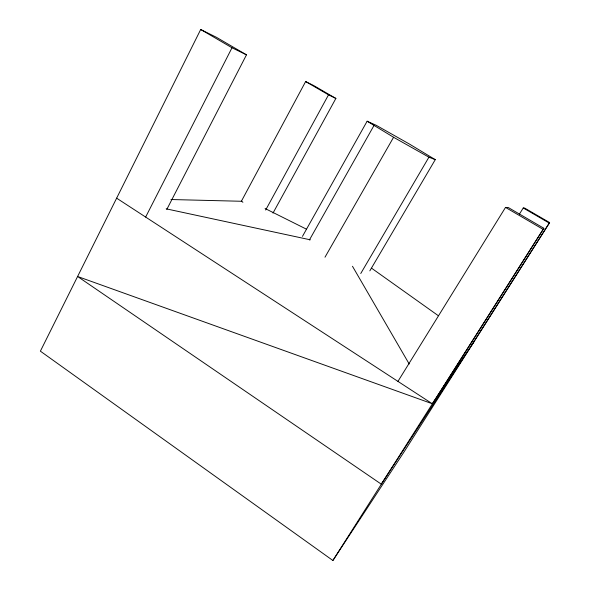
<?xml version="1.0" encoding="UTF-8"?>
<svg xmlns="http://www.w3.org/2000/svg" width="590" height="590" viewBox="0 0 590 590"><rect width="100%" height="100%" fill="white"/><g stroke="black" fill="none" stroke-linecap="round" stroke-linejoin="round"><path stroke-width="0.89" d="M166.822 209.384L246.48 54.833L216.405 37.288L200.703 29.5L40.386 351.168L332.885 560.5L404.209 451.66L549.615 222.57L524.562 208.019L523.249 207.975L519.355 214.214M145.642 217.068L232.01 47.768L200.703 29.5M273 213.079L335.88 98.434L313.659 85.528L305.635 81.553L241.369 201.271L242.918 202.237M265.662 210.033L328.519 94.843L335.88 98.434M302.471 236.376L367.128 121.216L376.228 125.309L409.106 143.864L435.265 159.654L369.827 270.862M309.411 239.968L374.038 125.412M324.987 257.203L393.582 137.278L367.128 121.216M360.756 273.509L428.923 157.191L435.265 159.654M397.948 381.383L505.519 207.415L508.233 207.503L543.855 228.278L438.171 394.946M332.885 560.5L543.855 228.278M471.322 345.659L549.615 222.57M432.264 403.737L474.272 341.278L381.28 484.161L77.6 276.489L432.264 403.737L116.636 198.174M170.953 199.523L241.848 201.279M166.181 208.831L310.318 239.82M232.01 47.768L246.48 54.833M265.072 208.513L306.313 229.104M393.582 137.278L428.923 157.191M305.635 81.553L328.519 94.843M523.249 207.975L549.15 223.027M505.519 207.415L542.896 229.23M371.656 268.258L438.318 315.694M352.481 266.274L409.209 364.008"/></g></svg>
